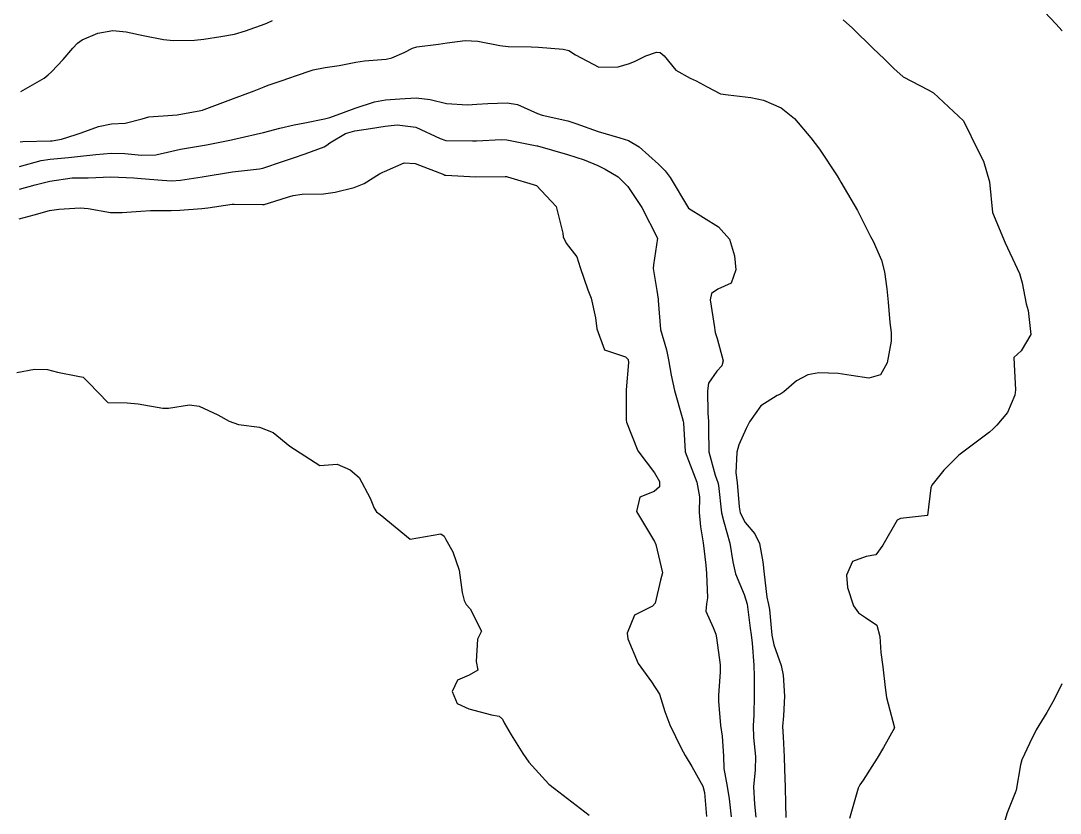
# Model space of a CAD drawing. Header units: metres. Extents: x 318500 to 325275, y 7408834 to 7428799.
# Drawn here: x 323773.1 to 323841.4, y 7421006.4 to 7421058.5 of the extents above; entities that cross this region are included whole.
import ezdxf

# ---------------------------------------------------------------- set-up
doc = ezdxf.new("R2010")
doc.units = ezdxf.units.M
doc.header["$MEASUREMENT"] = 0
for name, color, linetype in [('Curvas de Nivel 1m', 11, 'Continuous'), ('Curvas de Nivel 5m', 15, 'Continuous'), ('Vias Primárias', 230, 'Continuous')]:
    doc.layers.add(name, color=color, linetype=linetype)

msp = doc.modelspace()

# ---------------------------------------------------------------- linework, layer by layer
at = {"layer": 'Curvas de Nivel 1m', "flags": 128}
for points, elevation in [([(323839.686, 7421059.872), (323841.157, 7421058.3), (323841.559, 7421057.844)], 768), ([(323773.081, 7421053.859), (323774.633, 7421054.737), (323774.879, 7421054.948), (323775.096, 7421055.153), (323775.872, 7421055.955), (323776.504, 7421056.709), (323776.807, 7421057.023), (323777.128, 7421057.248), (323778.144, 7421057.681), (323779.138, 7421057.873), (323780.019, 7421057.784), (323781.133, 7421057.544), (323782.479, 7421057.28), (323783.129, 7421057.214), (323784.504, 7421057.231), (323785.13, 7421057.295), (323786.241, 7421057.476), (323787.136, 7421057.624), (323787.861, 7421057.838), (323789.147, 7421058.314), (323789.312, 7421058.374), (323789.632, 7421058.535)], 769), ([(323827.158, 7421058.56), (323827.786, 7421058.03), (323829.13, 7421056.679), (323829.856, 7421055.999), (323830.489, 7421055.364), (323831.108, 7421054.82), (323832.766, 7421053.963), (323833.097, 7421053.764), (323835.07, 7421051.93), (323836.057, 7421049.915), (323836.395, 7421049.271), (323836.788, 7421047.903), (323836.99, 7421045.9), (323837.826, 7421043.891), (323838.618, 7421042.209), (323838.754, 7421041.882), (323838.931, 7421041.268), (323839.201, 7421039.876), (323839.328, 7421039.449), (323839.501, 7421037.871), (323838.869, 7421036.782), (323838.391, 7421036.359), (323838.41, 7421035.885), (323838.503, 7421034.216), (323838.451, 7421033.884), (323837.974, 7421032.727), (323837.269, 7421031.895), (323837.027, 7421031.668), (323836.795, 7421031.439), (323834.78, 7421029.93), (323833.777, 7421028.932), (323832.998, 7421027.956), (323832.93, 7421027.775), (323832.72, 7421025.96), (323830.931, 7421025.765), (323830.717, 7421025.639), (323829.782, 7421023.994), (323829.317, 7421023.374), (323828.689, 7421023.261), (323827.776, 7421022.931), (323827.393, 7421022.029), (323827.46, 7421021.226), (323827.846, 7421020.022), (323828.174, 7421019.556), (323828.632, 7421019.235), (323829.378, 7421018.749), (323829.587, 7421017.996), (323829.648, 7421016.95), (323829.781, 7421015.992), (323829.92, 7421014.639), (323830.016, 7421013.988), (323830.134, 7421013.565), (323830.54, 7421011.98), (323829.814, 7421010.697), (323829.396, 7421009.997), (323829.058, 7421009.445), (323828.488, 7421008.54), (323828.268, 7421008.228), (323828.149, 7421008.015), (323828.015, 7421007.557), (323827.587, 7421006.023)], 769), ([(323773.012, 7421048.911), (323774.43, 7421049.324), (323775.02, 7421049.409), (323776.23, 7421049.504), (323777.023, 7421049.589), (323778.015, 7421049.7), (323779.027, 7421049.789), (323779.926, 7421049.767), (323781.025, 7421049.67), (323781.978, 7421049.684), (323783.03, 7421049.92), (323783.593, 7421050.053), (323785.035, 7421050.291), (323785.295, 7421050.337), (323786.516, 7421050.578), (323786.948, 7421050.665), (323787.042, 7421050.687), (323788.556, 7421051.038), (323789.049, 7421051.162), (323790.133, 7421051.45), (323791.057, 7421051.659), (323791.772, 7421051.796), (323793.063, 7421052.051), (323793.402, 7421052.148), (323794.317, 7421052.471), (323795.073, 7421052.758), (323796.34, 7421053.184), (323797.079, 7421053.298), (323798.021, 7421053.368), (323799.08, 7421053.431), (323800.009, 7421053.325), (323801.077, 7421053.057), (323802.457, 7421052.985), (323803.077, 7421053.025), (323803.793, 7421053.066), (323805.078, 7421053.109), (323805.759, 7421053.002), (323807.071, 7421052.402), (323807.373, 7421052.297), (323809.065, 7421051.914), (323809.583, 7421051.751), (323811.054, 7421051.213), (323812.475, 7421050.802), (323813.046, 7421050.624), (323813.745, 7421050.213), (323815.029, 7421049.069), (323815.47, 7421048.638), (323815.798, 7421048.188), (323816.99, 7421046.17), (323818.972, 7421044.947), (323819.691, 7421044.133), (323820.031, 7421043.048), (323820.115, 7421042.128), (323819.812, 7421041.245), (323818.921, 7421040.856), (323818.508, 7421040.554), (323818.424, 7421040.147), (323818.695, 7421038.33), (323818.717, 7421038.142), (323818.739, 7421038.002), (323818.875, 7421037.608), (323819.277, 7421036.136), (323819.185, 7421035.807), (323818.85, 7421035.446), (323818.315, 7421034.671), (323818.252, 7421034.149), (323818.274, 7421032.683), (323818.308, 7421032.147), (323818.31, 7421031.662), (323818.339, 7421030.147), (323818.757, 7421028.615), (323818.925, 7421028.138), (323818.96, 7421027.925), (323819.166, 7421026.136), (323819.316, 7421025.532), (323819.716, 7421024.13), (323819.912, 7421022.897), (323820.076, 7421022.126), (323820.65, 7421020.756), (323820.852, 7421020.117), (323821.059, 7421018.548), (323821.108, 7421018.113), (323821.176, 7421017.547), (323821.289, 7421016.11), (323821.32, 7421015.368), (323821.31, 7421014.109), (323821.284, 7421012.845), (323821.255, 7421012.109), (323821.278, 7421011.359), (323821.399, 7421010.107), (323821.377, 7421009.227), (323821.26, 7421008.102), (323821.337, 7421006.97), (323821.426, 7421006.1)], 771), ([(323772.997, 7421047.419), (323774.031, 7421047.709), (323775.002, 7421047.945), (323776.466, 7421048.169), (323777.005, 7421048.182), (323777.517, 7421048.183), (323779.006, 7421048.242), (323780.53, 7421048.182), (323781.005, 7421048.135), (323782.385, 7421048.011), (323783.004, 7421047.986), (323783.589, 7421048.03), (323785.006, 7421048.232), (323787.01, 7421048.57), (323788.79, 7421048.766), (323789.014, 7421048.811), (323790.298, 7421049.25), (323791.025, 7421049.5), (323791.78, 7421049.757), (323793.036, 7421050.218), (323793.203, 7421050.322), (323793.403, 7421050.485), (323794.434, 7421051.085), (323795.052, 7421051.271), (323796.075, 7421051.43), (323797.057, 7421051.578), (323797.831, 7421051.656), (323799.056, 7421051.5), (323800.659, 7421050.772), (323801.044, 7421050.633), (323802.8, 7421050.606), (323803.044, 7421050.615), (323804.688, 7421050.692), (323805.045, 7421050.669), (323806.921, 7421050.302), (323807.021, 7421050.282), (323807.04, 7421050.278), (323807.067, 7421050.272), (323809.034, 7421049.709), (323810.129, 7421049.362), (323811.027, 7421048.987), (323811.526, 7421048.743), (323812.364, 7421048.23), (323813.011, 7421047.604), (323813.929, 7421046.211), (323814.96, 7421044.2), (323814.689, 7421042.457), (323814.683, 7421042.203), (323814.918, 7421040.758), (323815.005, 7421040.199), (323815.007, 7421040.1), (323815.149, 7421038.196), (323815.542, 7421036.865), (323815.691, 7421036.188), (323815.849, 7421035.181), (323816.072, 7421034.181), (323816.579, 7421032.398), (323816.644, 7421032.172), (323816.665, 7421032.039), (323816.767, 7421030.17), (323816.779, 7421030.135), (323817.545, 7421028.158), (323817.711, 7421027.18), (323817.706, 7421026.155), (323817.775, 7421025.218), (323817.97, 7421024.151), (323818.137, 7421022.689), (323818.183, 7421022.147), (323818.246, 7421020.546), (323818.187, 7421020.147), (323818.139, 7421019.651), (323818.625, 7421018.591), (323818.795, 7421018.138), (323818.839, 7421017.916), (323819.074, 7421016.135), (323819.079, 7421015.638), (323818.965, 7421014.136), (323818.96, 7421013.732), (323819.109, 7421012.134), (323819.214, 7421011.448), (323819.292, 7421010.132), (323819.325, 7421009.301), (323819.531, 7421008.124), (323819.666, 7421007.317), (323819.797, 7421006.12)], 772), ([(323772.971, 7421045.469), (323773.968, 7421045.747), (323774.979, 7421046.022), (323775.583, 7421046.119), (323776.983, 7421046.205), (323777.525, 7421046.148), (323778.978, 7421045.896), (323779.75, 7421045.897), (323780.98, 7421045.988), (323781.608, 7421046.014), (323782.981, 7421046.029), (323783.542, 7421046.054), (323784.983, 7421046.161), (323785.379, 7421046.199), (323786.988, 7421046.43), (323787.117, 7421046.439), (323788.988, 7421046.412), (323789.1, 7421046.428), (323789.448, 7421046.535), (323790.62, 7421046.898), (323790.995, 7421047.011), (323791.587, 7421047.102), (323792.996, 7421047.11), (323793.75, 7421047.231), (323795.001, 7421047.53), (323795.658, 7421047.799), (323796.673, 7421048.443), (323796.905, 7421048.548), (323797.012, 7421048.6), (323798.291, 7421049.151), (323799.021, 7421049.122), (323800.906, 7421048.382), (323800.983, 7421048.354), (323801.01, 7421048.348), (323801.042, 7421048.347), (323803.009, 7421048.245), (323804.95, 7421048.262), (323805.019, 7421048.261), (323805.099, 7421048.249), (323807.011, 7421047.673), (323808.301, 7421046.287), (323808.722, 7421044.524), (323808.756, 7421044.282), (323808.956, 7421043.88), (323809.647, 7421042.97), (323809.871, 7421042.266), (323810.381, 7421040.795), (323810.586, 7421040.255), (323810.891, 7421038.958), (323810.969, 7421038.249), (323811.477, 7421036.852), (323812.862, 7421036.385), (323813.02, 7421036.218), (323813.058, 7421036.017), (323812.897, 7421034.219), (323812.897, 7421034.151), (323812.903, 7421032.219), (323812.92, 7421032.097), (323813.675, 7421030.211), (323814.758, 7421028.762), (323815.1, 7421028.195), (323815.094, 7421027.845), (323814.74, 7421027.53), (323813.789, 7421027.154), (323813.57, 7421026.211), (323814.701, 7421024.349), (323814.753, 7421024.252), (323814.779, 7421024.199), (323814.852, 7421024.044), (323815.281, 7421022.191), (323815.158, 7421021.697), (323814.798, 7421020.198), (323814.638, 7421019.987), (323813.449, 7421019.395), (323812.956, 7421018.217), (323812.998, 7421017.832), (323813.693, 7421016.209), (323814.572, 7421015.023), (323815.081, 7421014.192), (323815.439, 7421013.071), (323815.775, 7421012.178), (323816.517, 7421010.641), (323816.779, 7421010.166), (323817.22, 7421009.438), (323817.944, 7421008.148), (323818.049, 7421007.72), (323818.188, 7421006.144)], 773), ([(323772.836, 7421035.362), (323773.984, 7421035.593), (323774.838, 7421035.562), (323775.497, 7421035.38), (323776.834, 7421035.125), (323777.194, 7421035.055), (323777.564, 7421034.689), (323778.811, 7421033.387), (323780.089, 7421033.379), (323780.81, 7421033.31), (323782.42, 7421033.011), (323782.806, 7421033.021), (323784.181, 7421033.228), (323784.808, 7421033.148), (323786.039, 7421032.578), (323786.794, 7421032.153), (323787.398, 7421031.954), (323788.789, 7421031.779), (323789.684, 7421031.427), (323790.78, 7421030.51), (323792.761, 7421029.238), (323793.897, 7421029.339), (323794.758, 7421028.96), (323795.333, 7421028.451), (323796.064, 7421027.106), (323796.32, 7421026.436), (323796.485, 7421026.201), (323796.716, 7421026.014), (323798.7, 7421024.41), (323800.704, 7421024.743), (323800.92, 7421024.596), (323801.043, 7421024.375), (323801.492, 7421023.564), (323801.909, 7421022.361), (323802.116, 7421020.89), (323802.25, 7421020.356), (323802.381, 7421020.098), (323802.635, 7421019.815), (323803.377, 7421018.342), (323803.13, 7421017.827), (323803.026, 7421016.346), (323803.144, 7421015.782), (323802.577, 7421015.452), (323801.804, 7421015.129), (323801.459, 7421014.367), (323801.775, 7421013.584), (323802.549, 7421013.229), (323804.044, 7421012.836), (323804.544, 7421012.748), (323804.773, 7421012.557), (323804.875, 7421012.325), (323805.33, 7421011.516), (323806.111, 7421010.306), (323806.502, 7421009.737), (323807.812, 7421008.28), (323808.186, 7421007.983), (323808.475, 7421007.783), (323810.46, 7421006.25)], 774), ([(323841.536, 7421014.875), (323841.043, 7421013.843), (323840.551, 7421012.994), (323839.867, 7421011.86), (323839.429, 7421010.964), (323838.927, 7421009.874), (323838.823, 7421009.558), (323838.534, 7421007.879), (323838.478, 7421007.701), (323837.953, 7421006.397), (323837.804, 7421005.887)], 768)]:
    msp.add_lwpolyline(points, dxfattribs=dict(at, elevation=elevation))
at = {"layer": 'Curvas de Nivel 5m', "elevation": 770, "flags": 128}
msp.add_lwpolyline([(323773.037, 7421050.542), (323773.23, 7421050.556), (323775.038, 7421050.603), (323775.155, 7421050.611), (323775.754, 7421050.719), (323776.73, 7421051.019), (323777.047, 7421051.134), (323778.195, 7421051.546), (323779.056, 7421051.718), (323779.962, 7421051.761), (323781.061, 7421052.065), (323781.514, 7421052.193), (323783.065, 7421052.289), (323783.366, 7421052.316), (323784.917, 7421052.602), (323785.043, 7421052.627), (323785.07, 7421052.639), (323785.137, 7421052.666), (323787.078, 7421053.389), (323788.432, 7421053.899), (323789.086, 7421054.163), (323789.359, 7421054.266), (323790.146, 7421054.529), (323790.85, 7421054.766), (323791.095, 7421054.861), (323792.318, 7421055.285), (323793.104, 7421055.44), (323794.02, 7421055.562), (323795.11, 7421055.785), (323795.688, 7421055.877), (323797.113, 7421055.983), (323797.487, 7421056.062), (323798.307, 7421056.422), (323798.842, 7421056.697), (323799.126, 7421056.784), (323800.556, 7421056.961), (323801.13, 7421057.046), (323802.301, 7421057.2), (323803.132, 7421057.165), (323804.588, 7421056.878), (323805.127, 7421056.812), (323806.646, 7421056.788), (323807.127, 7421056.765), (323808.764, 7421056.645), (323809.124, 7421056.545), (323809.57, 7421056.273), (323811.108, 7421055.463), (323812.361, 7421055.484), (323813.115, 7421055.69), (323813.48, 7421055.852), (323814.18, 7421056.209), (323814.89, 7421056.436), (323815.123, 7421056.421), (323815.403, 7421056.196), (323816.174, 7421055.248), (323817.106, 7421054.742), (323817.505, 7421054.565), (323818.224, 7421054.153), (323819.094, 7421053.711), (323819.603, 7421053.624), (323821.09, 7421053.457), (323821.921, 7421053.274), (323823.081, 7421052.79), (323823.966, 7421052.077), (323825.051, 7421050.81), (323825.603, 7421050.054), (323826.762, 7421048.304), (323826.929, 7421048.041), (323827.018, 7421047.898), (323828.1, 7421046.023), (323828.965, 7421044.324), (323829.129, 7421044.007), (323829.697, 7421042.748), (323829.884, 7421041.996), (323830.046, 7421040.87), (323830.117, 7421039.992), (323830.225, 7421038.655), (323830.318, 7421037.988), (323830.317, 7421037.431), (323830.052, 7421035.992), (323829.63, 7421035.216), (323828.845, 7421034.999), (323827.704, 7421035.171), (323826.849, 7421035.303), (323825.559, 7421035.344), (323824.847, 7421035.216), (323824.104, 7421034.808), (323823.255, 7421034.084), (323822.993, 7421033.922), (323822.826, 7421033.856), (323821.75, 7421033.172), (323821.005, 7421032.117), (323820.796, 7421031.683), (323820.308, 7421030.601), (323820.169, 7421030.126), (323820.113, 7421028.773), (323820.19, 7421028.126), (323820.331, 7421026.519), (323820.399, 7421026.123), (323820.714, 7421025.491), (323821.348, 7421024.752), (323821.674, 7421024.105), (323821.885, 7421022.899), (323821.973, 7421022.1), (323822.152, 7421020.592), (323822.264, 7421020.096), (323822.323, 7421019.781), (323822.48, 7421018.092), (323822.61, 7421017.452), (323823.09, 7421016.083), (323823.218, 7421015.443), (323823.318, 7421014.079), (323823.236, 7421012.769), (323823.188, 7421012.08), (323823.218, 7421011.392), (323823.283, 7421010.078), (323823.306, 7421009.27), (323823.353, 7421008.077), (323823.379, 7421006.986), (323823.393, 7421006.076)], dxfattribs=at)
at = {"layer": 'Vias Primárias'}
for points in [[(323715.644, 7420145.548, 0), (323709.04, 7420132.939)], [(323831.088, 7420001.787, 0), (323833.844, 7420008.443, 0.220888)]]:
    msp.add_lwpolyline(points, format="xyb", dxfattribs=at)

doc.saveas('drawing.dxf')
